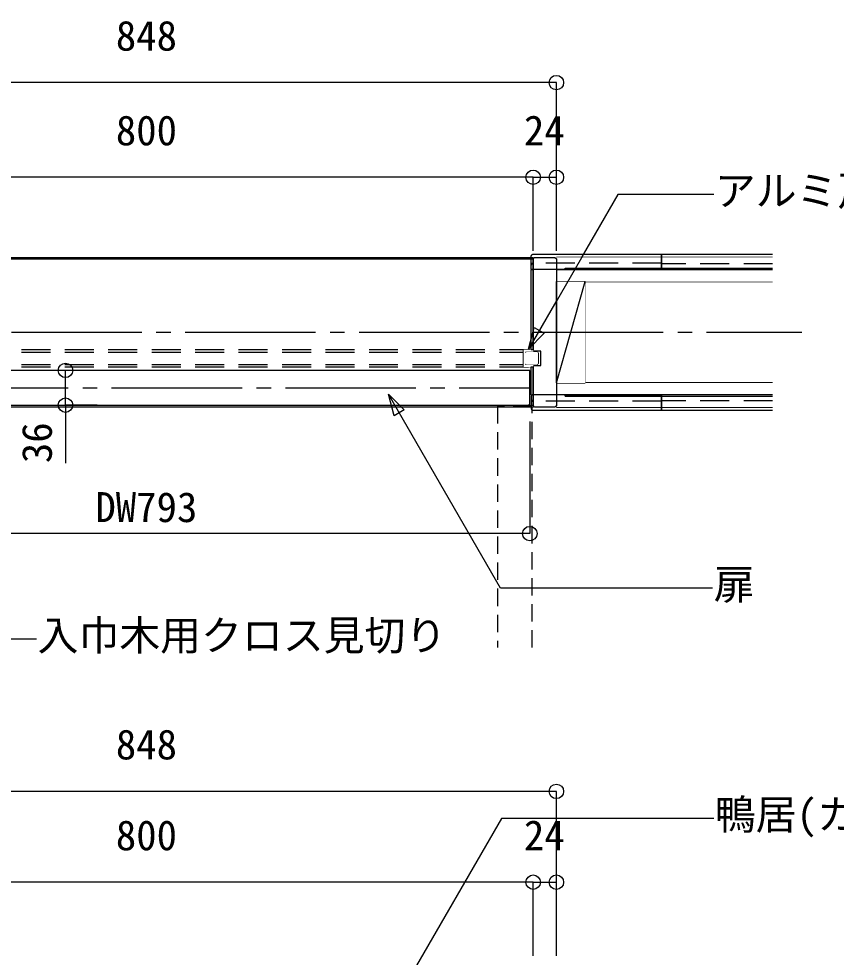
# Model space of a CAD drawing. Units: millimetres on the paper, with parts at other scales. Extents: x -210 to 210, y -149 to 149.
# Drawn here: x -130 to -73.5, y 39.8 to 104.6 of the extents above; entities that cross this region are included whole.
import ezdxf
from ezdxf.enums import TextEntityAlignment as Align

# ---------------------------------------------------------------- set-up
doc = ezdxf.new("R2010")
doc.units = ezdxf.units.MM
for name, pattern in [('CHAIN2', [12, 9, -1, 1, -1]), ('DASHED1', [1.8, 1.2, -0.6]), ('DASHED2', [3, 2, -1])]:
    doc.linetypes.add(name, pattern=pattern)
for name, color, linetype in [('1-0', 7, 'Continuous'), ('2-0', 254, 'Continuous'), ('3-0', 4, 'Continuous'), ('4-0', 7, 'Continuous')]:
    doc.layers.add(name, color=color, linetype=linetype)
doc.styles.add('ＭＳ ゴシック', font='')
doc.styles.get('ＭＳ ゴシック').set_extended_font_data('MS Gothic')

msp = doc.modelspace()

# ---------------------------------------------------------------- linework, layer by layer
at = {"layer": '1-0'}
for p, q in [((-147.792, 88.04), (-94.458, 88.04)), ((-94.458, 77.906), (-147.792, 77.906))]:
    msp.add_line(p, q, dxfattribs=at)
at = {"layer": '1-0', "color": 6, "linetype": 'DASHED2'}
for p, q in [((-147.792, 81.773), (-94.458, 81.773)), ((-147.792, 81.606), (-94.458, 81.606)), ((-147.792, 80.74), (-94.458, 80.74)), ((-147.792, 80.573), (-94.458, 80.573))]:
    msp.add_line(p, q, dxfattribs=at)
at = {"layer": '1-0', "color": 6, "linetype": 'CHAIN2'}
for p in [(-147.559, 79.14), (-147.558, 79.14)]:
    msp.add_line(p, (-94.692, 79.14), dxfattribs=at)
at = {"layer": '1-0', "linetype": 'DASHED1'}
for p, q in [((-94.629, 77.868), (-96.929, 77.868)), ((-96.929, 77.868), (-96.929, 61.195)), ((-94.629, 77.868), (-94.529, 77.768)), ((-94.529, 61.195), (-94.529, 77.768))]:
    msp.add_line(p, q, dxfattribs=at)
at = {"layer": '1-0'}
for points in [[(-147.792, 88.14), (-94.458, 88.14), (-94.458, 77.806), (-147.792, 77.806)], [(-95.125, 81.773), (-94.458, 81.773), (-94.458, 81.64), (-94.992, 81.64), (-94.992, 80.706), (-94.458, 80.706), (-94.458, 80.573), (-95.125, 80.573)], [(-94.992, 81.54), (-94.925, 81.606), (-94.192, 81.606), (-94.125, 81.54), (-94.125, 80.806), (-94.192, 80.74), (-94.925, 80.74), (-94.992, 80.806)], [(-147.558, 80.34), (-147.558, 77.94), (-94.792, 77.94), (-94.692, 78.04), (-94.692, 80.34)]]:
    msp.add_lwpolyline(points, close=True, dxfattribs=at)
for points in [[(-77.925, 87.306), (-92.858, 87.306), (-92.858, 86.473), (-77.925, 86.473)], [(-77.925, 79.473), (-92.858, 79.473), (-92.858, 78.64), (-77.925, 78.64)]]:
    msp.add_lwpolyline(points, dxfattribs=at)
at = {"layer": '2-0', "color": 7}
for p, q in [((-94.592, 87.306), (-94.458, 87.306)), ((-94.592, 78.64), (-94.458, 78.64))]:
    msp.add_line(p, q, dxfattribs=at)
at = {"layer": '2-0', "color": 6, "linetype": 'DASHED2'}
for centre, start, end in [((-94.458, 87.606), 90, 180), ((-94.458, 78.34), 180, 270)]:
    msp.add_arc(centre, 0.133, start, end, dxfattribs=at)
at = {"layer": '3-0'}
for p, q in [((-92.858, 100.209), (-149.392, 100.209)), ((-94.458, 93.67), (-147.792, 93.67)), ((-94.458, 88.594), (-94.458, 93.67)), ((-94.458, 88.594), (-94.458, 93.67)), ((-94.458, 93.67), (-92.858, 93.67)), ((-92.858, 88.594), (-92.858, 93.67)), ((-124.252, 80.34), (-126.746, 80.34)), ((-126.746, 77.94), (-126.746, 80.34)), ((-124.56, 77.94), (-126.746, 77.94)), ((-126.746, 77.94), (-126.746, 73.934)), ((-94.692, 76.813), (-94.692, 69.067)), ((-94.692, 69.067), (-147.558, 69.067)), ((-92.858, 51.269), (-149.392, 51.269)), ((-94.458, 44.997), (-147.792, 44.997)), ((-94.458, 39.921), (-94.458, 44.997)), ((-94.458, 39.921), (-94.458, 44.997)), ((-94.458, 44.997), (-92.858, 44.997)), ((-92.858, 39.921), (-92.858, 44.997))]:
    msp.add_line(p, q, dxfattribs=at)
for centre in [(-92.858, 100.209), (-94.458, 93.67), (-94.458, 93.67), (-92.858, 93.67), (-126.746, 80.34), (-126.746, 77.94), (-94.692, 69.067), (-92.858, 51.269), (-94.458, 44.997), (-94.458, 44.997), (-92.858, 44.997)]:
    msp.add_circle(centre, 0.5, dxfattribs=at)
at = {"layer": '4-0', "color": 6}
msp.add_lwpolyline([(-104.052, 77.206), (-104.454, 78.707), (-103.356, 77.608)], close=True, dxfattribs=at)

# ---------------------------------------------------------------- wipeouts: each hides what was drawn before it
at = {"color": 7}
for points in [[(-123.27, 101.796), (-123.27, 104.618), (-118.98, 104.618), (-118.98, 101.796)], [(-123.27, 95.257), (-123.27, 98.079), (-118.98, 98.079), (-118.98, 95.257)], [(-95.098, 95.257), (-95.098, 98.079), (-92.219, 98.079), (-92.219, 95.257)], [(-123.27, 52.856), (-123.27, 55.679), (-118.98, 55.679), (-118.98, 52.856)], [(-123.27, 46.584), (-123.27, 49.406), (-118.98, 49.406), (-118.98, 46.584)], [(-95.098, 46.584), (-95.098, 49.406), (-92.219, 49.406), (-92.219, 46.584)]]:
    msp.add_wipeout(points, dxfattribs=at)

# ---------------------------------------------------------------- next in the draw order: linework, layer by layer
at = {"layer": '3-0'}
for p, q in [((-92.858, 88.86), (-92.858, 100.209)), ((-92.858, 39.921), (-92.858, 51.269))]:
    msp.add_line(p, q, dxfattribs=at)
at = {"layer": '4-0', "color": 6}
msp.add_lwpolyline([(-81.997, 49.406), (-96.637, 49.406), (-103.101, 38.212)], dxfattribs=at)

# ---------------------------------------------------------------- next in the draw order: texts
at = {"layer": '3-0', "style": 'ＭＳ ゴシック'}
for s, p in [('848', (-123.27, 101.796)), ('800', (-123.27, 95.257)), ('24', (-95.098, 95.257)), ('848', (-123.27, 52.856)), ('24', (-95.098, 46.584)), ('800', (-123.27, 46.584))]:
    msp.add_text(s, height=2.069, dxfattribs=at).set_placement(p, align=Align.BOTTOM_LEFT)

# ---------------------------------------------------------------- next in the draw order: wipeouts: each hides what was drawn before it
for points in [[(-77.925, 87.306), (-92.858, 87.306), (-92.858, 86.473), (-77.925, 86.473)], [(-77.925, 79.473), (-92.858, 79.473), (-92.858, 78.64), (-77.925, 78.64)]]:
    msp.add_wipeout(points)
at = {"color": 7}
for points in [[(-127.067, 73.934), (-129.889, 73.934), (-129.889, 76.813), (-127.067, 76.813)], [(-124.681, 69.243), (-124.681, 72.065), (-117.569, 72.065), (-117.569, 69.243)]]:
    msp.add_wipeout(points, dxfattribs=at)

# ---------------------------------------------------------------- next in the draw order: linework, layer by layer
at = {"layer": '1-0'}
for p, q in [((-92.858, 79.473), (-92.858, 86.473)), ((-92.858, 86.473), (-90.858, 86.473)), ((-90.858, 79.473), (-90.858, 86.473)), ((-92.858, 79.473), (-90.858, 79.473))]:
    msp.add_line(p, q, dxfattribs=at)
for points in [[(-77.925, 88.14), (-92.858, 88.14), (-92.858, 87.306), (-77.925, 87.306)], [(-77.925, 78.64), (-92.858, 78.64), (-92.858, 77.806), (-77.925, 77.806)]]:
    msp.add_lwpolyline(points, dxfattribs=at)
at = {"layer": '4-0', "color": 6}
msp.add_lwpolyline([(-128.755, 61.773), (-137.482, 61.773), (-147.509, 79.14)], dxfattribs=at)

# ---------------------------------------------------------------- next in the draw order: texts
at = {"layer": '3-0', "style": 'ＭＳ ゴシック'}
msp.add_text('36', height=2.069, rotation=90, dxfattribs=at).set_placement((-127.067, 73.934), align=Align.BOTTOM_LEFT)
msp.add_text('DW793', height=2.069, dxfattribs=at).set_placement((-124.681, 69.243), align=Align.BOTTOM_LEFT)

# ---------------------------------------------------------------- next in the draw order: wipeouts: each hides what was drawn before it
msp.add_wipeout([(-50.563, 50.817), (-50.563, 47.995), (-81.918, 47.995), (-81.918, 50.817)])

# ---------------------------------------------------------------- next in the draw order: texts
at = {"layer": '4-0', "style": 'ＭＳ ゴシック'}
msp.add_text('鴨居(カスタムオーダー)', height=2.069, dxfattribs=at).set_placement((-81.918, 48.019), align=Align.BOTTOM_LEFT)

# ---------------------------------------------------------------- next in the draw order: wipeouts: each hides what was drawn before it
for points in [[(-77.925, 88.14), (-92.858, 88.14), (-92.858, 87.306), (-77.925, 87.306)], [(-92.858, 79.473), (-92.858, 86.473), (-90.858, 86.473), (-90.858, 79.473)], [(-77.925, 78.64), (-92.858, 78.64), (-92.858, 77.806), (-77.925, 77.806)], [(-100.143, 63.184), (-100.143, 60.362), (-128.675, 60.362), (-128.675, 63.184)]]:
    msp.add_wipeout(points)

# ---------------------------------------------------------------- next in the draw order: linework, layer by layer
at = {"layer": '1-0'}
msp.add_line((-92.858, 79.473), (-90.858, 86.473), dxfattribs=at)
at = {"layer": '1-0', "color": 6, "linetype": 'CHAIN2'}
msp.add_line((-166.481, 82.973), (-75.901, 82.973), dxfattribs=at)
at = {"layer": '1-0'}
msp.add_lwpolyline([(-94.358, 88.14), (-92.958, 88.14), (-92.858, 88.04), (-92.858, 77.906), (-92.958, 77.806), (-94.358, 77.806), (-94.458, 77.906), (-94.458, 80.673), (-93.925, 80.673), (-93.925, 81.673), (-94.458, 81.673), (-94.458, 88.04)], close=True, dxfattribs=at)
at = {"layer": '2-0', "color": 6, "linetype": 'DASHED2'}
for p, q in [((-85.592, 87.74), (-94.458, 87.74)), ((-77.925, 87.706), (-85.592, 87.706)), ((-85.592, 78.206), (-94.458, 78.206)), ((-77.925, 78.24), (-85.592, 78.24))]:
    msp.add_line(p, q, dxfattribs=at)
at = {"layer": '2-0', "color": 7}
for p, q in [((-92.258, 87.306), (-92.258, 87.393)), ((-92.258, 87.393), (-85.592, 87.393)), ((-92.258, 87.306), (-85.592, 87.306)), ((-85.592, 87.306), (-85.592, 87.393)), ((-92.258, 78.553), (-92.258, 78.64)), ((-92.258, 78.64), (-85.592, 78.64)), ((-92.258, 78.553), (-85.592, 78.553)), ((-85.592, 78.553), (-85.592, 78.64))]:
    msp.add_line(p, q, dxfattribs=at)
for points in [[(-85.592, 87.306), (-94.532, 87.306), (-94.543, 87.307), (-94.555, 87.311), (-94.565, 87.316), (-94.574, 87.324), (-94.582, 87.333), (-94.587, 87.343), (-94.59, 87.355), (-94.592, 87.366), (-94.592, 87.833), (-94.592, 88.226), (-94.589, 88.252), (-94.581, 88.277), (-94.569, 88.3), (-94.553, 88.321), (-94.532, 88.337), (-94.509, 88.349), (-94.484, 88.357), (-94.458, 88.36), (-85.592, 88.36)], [(-85.592, 78.64), (-94.532, 78.64), (-94.543, 78.638), (-94.555, 78.635), (-94.565, 78.63), (-94.574, 78.622), (-94.582, 78.613), (-94.587, 78.603), (-94.59, 78.591), (-94.592, 78.58), (-94.592, 78.113), (-94.592, 77.72), (-94.589, 77.694), (-94.581, 77.669), (-94.569, 77.646), (-94.553, 77.625), (-94.532, 77.609), (-94.509, 77.596), (-94.484, 77.589), (-94.458, 77.586), (-85.592, 77.586)]]:
    msp.add_lwpolyline(points, close=True, dxfattribs=at)
for points in [[(-77.925, 87.306), (-85.592, 87.306), (-85.592, 88.36), (-77.925, 88.36)], [(-77.925, 87.306), (-85.592, 87.306), (-85.592, 87.393), (-77.925, 87.393)], [(-77.925, 78.64), (-85.592, 78.64), (-85.592, 77.586), (-77.925, 77.586)], [(-77.925, 78.64), (-85.592, 78.64), (-85.592, 78.553), (-77.925, 78.553)]]:
    msp.add_lwpolyline(points, dxfattribs=at)
at = {"layer": '4-0', "color": 6}
msp.add_lwpolyline([(-82.077, 65.304), (-96.717, 65.304), (-104.454, 78.707)], dxfattribs=at)

# ---------------------------------------------------------------- next in the draw order: texts
at = {"layer": '4-0', "style": 'ＭＳ ゴシック'}
msp.add_text('入巾木用クロス見切り', height=2.069, dxfattribs=at).set_placement((-128.675, 60.386), align=Align.BOTTOM_LEFT)

# ---------------------------------------------------------------- next in the draw order: wipeouts: each hides what was drawn before it
for points in [[(-94.992, 80.706), (-94.458, 80.706), (-94.458, 80.573), (-94.458, 80.573)], [(-81.997, 63.893), (-81.997, 66.715), (-78.865, 66.715), (-78.865, 63.893)]]:
    msp.add_wipeout(points)

# ---------------------------------------------------------------- next in the draw order: texts
msp.add_text('扉', height=2.069, dxfattribs=at).set_placement((-81.997, 63.917), align=Align.BOTTOM_LEFT)

# ---------------------------------------------------------------- next in the draw order: wipeouts: each hides what was drawn before it
msp.add_wipeout([(-95.125, 80.573), (-94.992, 80.706), (-94.458, 80.573), (-94.458, 80.573)])

# ---------------------------------------------------------------- next in the draw order: wipeouts: each hides what was drawn before it
msp.add_wipeout([(-95.125, 80.573), (-94.992, 81.64), (-94.992, 80.706), (-94.992, 80.706)])

# ---------------------------------------------------------------- next in the draw order: wipeouts: each hides what was drawn before it
msp.add_wipeout([(-95.125, 81.773), (-94.992, 81.64), (-95.125, 80.573), (-95.125, 80.573)])

# ---------------------------------------------------------------- next in the draw order: wipeouts: each hides what was drawn before it
msp.add_wipeout([(-94.992, 81.64), (-94.458, 81.773), (-94.458, 81.64), (-94.458, 81.64)])

# ---------------------------------------------------------------- next in the draw order: wipeouts: each hides what was drawn before it
msp.add_wipeout([(-95.125, 81.773), (-94.458, 81.773), (-94.992, 81.64), (-94.992, 81.64)])

# ---------------------------------------------------------------- next in the draw order: wipeouts: each hides what was drawn before it
msp.add_wipeout([(-94.192, 80.74), (-94.125, 81.54), (-94.125, 80.806), (-94.125, 80.806)])

# ---------------------------------------------------------------- next in the draw order: wipeouts: each hides what was drawn before it
msp.add_wipeout([(-94.192, 81.606), (-94.125, 81.54), (-94.192, 80.74), (-94.192, 80.74)])

# ---------------------------------------------------------------- next in the draw order: wipeouts: each hides what was drawn before it
msp.add_wipeout([(-94.925, 80.74), (-94.192, 81.606), (-94.192, 80.74), (-94.192, 80.74)])

# ---------------------------------------------------------------- next in the draw order: wipeouts: each hides what was drawn before it
msp.add_wipeout([(-94.925, 81.606), (-94.192, 81.606), (-94.925, 80.74), (-94.925, 80.74)])

# ---------------------------------------------------------------- next in the draw order: linework, layer by layer
at = {"layer": '2-0', "color": 7}
for p, q in [((-94.592, 81.773), (-94.592, 87.306)), ((-94.458, 81.773), (-94.458, 87.306)), ((-94.592, 81.773), (-94.458, 81.773)), ((-94.592, 78.64), (-94.592, 80.573)), ((-94.592, 80.573), (-94.458, 80.573)), ((-94.458, 78.64), (-94.458, 80.573))]:
    msp.add_line(p, q, dxfattribs=at)

# ---------------------------------------------------------------- next in the draw order: wipeouts: each hides what was drawn before it
msp.add_wipeout([(-94.992, 81.54), (-94.925, 81.606), (-94.925, 80.74), (-94.925, 80.74)])

# ---------------------------------------------------------------- next in the draw order: wipeouts: each hides what was drawn before it
msp.add_wipeout([(-94.992, 80.806), (-94.992, 81.54), (-94.925, 80.74), (-94.925, 80.74)])

# ---------------------------------------------------------------- next in the draw order: linework, layer by layer
at = {"layer": '4-0', "color": 6}
msp.add_lwpolyline([(-81.997, 92.487), (-88.616, 92.487), (-94.787, 81.799)], dxfattribs=at)
msp.add_lwpolyline([(-93.688, 82.898), (-94.787, 81.799), (-94.385, 83.3)], close=True, dxfattribs=at)

# ---------------------------------------------------------------- next in the draw order: wipeouts: each hides what was drawn before it
msp.add_wipeout([(-81.918, 91.075), (-81.918, 93.898), (-43.508, 93.898), (-43.508, 91.075)])

# ---------------------------------------------------------------- next in the draw order: texts
at = {"layer": '4-0', "style": 'ＭＳ ゴシック'}
msp.add_text('アルミ戸当たり+戸当たり下地', height=2.069, dxfattribs=at).set_placement((-81.918, 91.099), align=Align.BOTTOM_LEFT)

doc.saveas('drawing.dxf')
